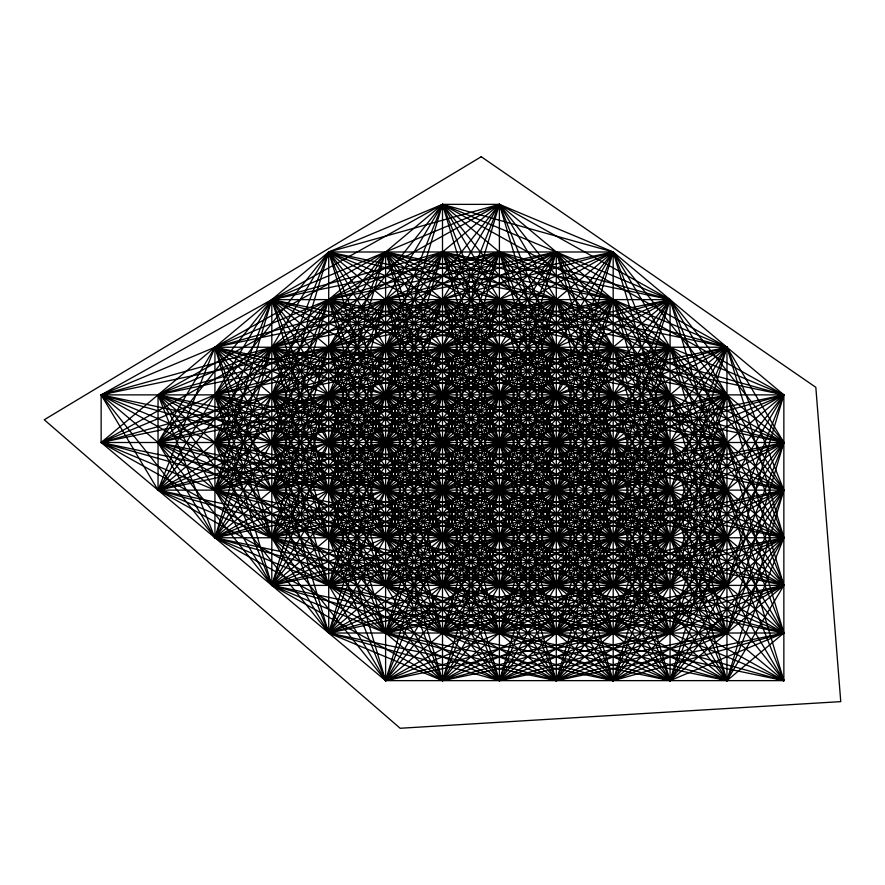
<?xml version="1.0" encoding="UTF-8"?>
<svg xmlns="http://www.w3.org/2000/svg" width="885" height="885" viewBox="0 0 885 885"><rect width="100%" height="100%" fill="white"/><g stroke="black" fill="none" stroke-linecap="round" stroke-linejoin="round"><path stroke-width="1.33" d="M271.817 394.876L726.961 490.124L385.606 585.383L328.711 394.876L670.067 490.124L442.5 537.759L385.606 347.241L613.183 394.876L499.394 680.631L328.711 251.993L670.067 680.631L556.289 299.617L214.933 442.5L726.961 585.383L271.817 394.876L783.856 537.759L442.5 680.631L271.817 394.876L783.856 680.631L442.5 251.993L328.711 633.007L670.067 442.5L328.711 251.993L556.289 633.007L670.067 490.124L214.933 394.876L442.5 680.631L783.856 394.876L442.5 299.617L556.289 585.383L670.067 299.617L271.817 299.617L499.394 680.631L670.067 394.876L214.933 490.124L271.817 299.617L499.394 204.369L613.183 251.993L783.856 394.876L783.856 680.631L385.606 680.631L101.144 442.5L101.144 394.876L442.5 204.369L499.394 204.369L670.067 299.617L783.856 442.5L726.961 633.007L613.183 680.631L385.606 633.007L214.933 537.759L101.144 394.876L442.5 251.993L670.067 299.617L783.856 490.124L726.961 680.631L271.817 585.383L158.039 442.5L214.933 347.241L385.606 251.993L613.183 299.617L726.961 442.5L783.856 633.007L726.961 680.631L214.933 537.759L158.039 442.5L271.817 299.617L442.5 251.993L613.183 299.617L783.856 585.383L726.961 680.631L158.039 442.5L442.5 204.369L613.183 251.993L726.961 394.876L783.856 537.759L726.961 680.631L214.933 394.876L328.711 251.993L442.5 204.369L670.067 299.617L783.856 585.383L670.067 680.631L442.5 633.007L101.144 442.5L328.711 251.993L499.394 204.369L783.856 442.5L726.961 585.383L556.289 680.631L328.711 633.007L214.933 490.124L271.817 347.241L499.394 299.617L726.961 347.241L783.856 442.5L670.067 633.007L499.394 680.631L328.711 633.007L214.933 442.5L271.817 299.617L499.394 251.993L670.067 299.617L783.856 680.631L328.711 585.383L214.933 442.5L328.711 251.993L613.183 251.993L783.856 537.759L726.961 633.007L556.289 680.631L385.606 633.007L271.817 490.124L328.711 299.617L499.394 251.993L726.961 347.241L783.856 490.124L726.961 633.007L499.394 680.631L271.817 585.383L158.039 394.876L499.394 204.369L726.961 490.124L670.067 680.631L328.711 585.383L271.817 442.5L328.711 251.993L556.289 299.617L726.961 394.876L783.856 585.383L613.183 680.631L271.817 585.383L214.933 442.5L328.711 299.617L556.289 251.993L726.961 347.241L783.856 537.759L670.067 680.631L101.144 442.5L442.5 251.993L783.856 394.876L726.961 585.383L499.394 680.631L158.039 490.124L101.144 394.876L613.183 251.993L783.856 680.631L271.817 537.759L214.933 394.876L385.606 299.617L613.183 251.993L726.961 633.007L271.817 537.759L214.933 347.241L556.289 251.993L783.856 537.759L613.183 680.631L158.039 490.124L158.039 394.876L499.394 251.993L670.067 347.241L783.856 490.124L670.067 680.631L158.039 394.876L499.394 299.617L670.067 394.876L726.961 585.383L385.606 680.631L158.039 394.876L613.183 299.617L726.961 585.383L499.394 633.007L158.039 442.5L499.394 251.993L726.961 537.759L613.183 680.631L101.144 394.876L556.289 299.617L783.856 585.383L556.289 680.631L214.933 537.759L158.039 394.876L613.183 490.124L385.606 537.759L328.711 347.241L783.856 442.5L670.067 585.383L499.394 680.631L158.039 394.876L670.067 537.759L726.961 347.241L385.606 251.993L271.817 394.876L328.711 585.383L783.856 490.124L442.5 204.369L214.933 490.124L556.289 680.631L783.856 633.007L670.067 347.241L328.711 251.993L214.933 537.759L670.067 633.007L783.856 490.124L442.5 299.617L214.933 347.241L158.039 490.124L670.067 633.007L726.961 490.124L385.606 299.617L271.817 442.5L328.711 633.007L442.5 680.631L670.067 633.007L726.961 442.5L385.606 251.993L214.933 537.759L783.856 537.759L442.5 251.993L214.933 537.759L670.067 442.5L613.183 633.007L385.606 680.631L214.933 394.876L556.289 299.617L670.067 585.383L499.394 633.007L271.817 347.241L158.039 490.124L613.183 585.383L726.961 442.5L385.606 299.617L271.817 585.383L442.5 680.631L783.856 585.383L385.606 251.993L271.817 537.759L726.961 442.5L670.067 585.383L442.5 633.007L214.933 347.241L726.961 347.241L726.961 680.631L271.817 299.617L158.039 490.124L783.856 490.124L556.289 680.631L214.933 394.876L670.067 299.617L670.067 680.631L783.856 633.007L556.289 251.993L101.144 442.5L783.856 633.007L442.5 204.369L271.817 490.124L726.961 585.383L499.394 299.617L158.039 490.124L613.183 394.876L670.067 585.383L214.933 490.124L328.711 299.617L783.856 394.876L670.067 680.631L271.817 347.241L214.933 537.759L726.961 394.876L670.067 585.383L158.039 442.5L613.183 251.993L613.183 680.631L783.856 633.007L328.711 251.993L328.711 633.007L783.856 633.007L271.817 347.241L328.711 537.759L783.856 633.007L214.933 394.876L271.817 585.383L783.856 585.383L271.817 299.617L271.817 585.383L726.961 490.124L613.183 633.007L385.606 585.383L271.817 442.5L328.711 299.617L670.067 394.876L613.183 585.383L385.606 633.007L214.933 347.241L670.067 442.5L613.183 585.383L385.606 299.617L328.711 490.124L783.856 394.876L613.183 680.631L214.933 347.241L214.933 537.759L670.067 347.241L726.961 537.759L556.289 633.007L214.933 442.5L556.289 251.993L726.961 680.631L385.606 251.993L328.711 442.5L385.606 633.007L726.961 537.759L385.606 347.241L328.711 537.759L783.856 442.5L442.5 251.993L271.817 537.759L783.856 394.876L442.5 204.369L328.711 490.124L670.067 394.876L556.289 680.631L328.711 394.876L271.817 585.383L783.856 442.5L328.711 251.993L442.5 633.007L783.856 537.759L442.5 347.241L328.711 490.124L670.067 299.617L556.289 680.631L328.711 299.617L783.856 490.124L442.5 680.631L101.144 394.876L783.856 394.876L556.289 680.631L385.606 251.993L726.961 394.876L613.183 680.631L385.606 394.876L613.183 442.5L556.289 633.007L783.856 585.383L214.933 347.241L328.711 633.007L783.856 537.759L328.711 347.241L271.817 490.124L726.961 394.876L556.289 680.631L442.5 299.617L271.817 394.876L385.606 680.631L726.961 537.759L271.817 347.241L385.606 633.007L726.961 490.124L271.817 299.617L385.606 680.631L726.961 490.124L214.933 347.241L726.961 633.007L613.183 347.241L385.606 299.617L499.394 680.631L783.856 442.5L271.817 299.617L385.606 585.383L613.183 537.759L670.067 347.241L442.5 299.617L328.711 442.5L442.5 585.383L670.067 537.759L613.183 347.241L158.039 442.5L613.183 537.759L556.289 347.241L101.144 442.5L783.856 585.383L101.144 394.876L783.856 680.631L499.394 204.369L158.039 490.124L670.067 347.241L556.289 633.007L328.711 347.241L271.817 537.759L726.961 347.241L613.183 633.007L271.817 442.5L613.183 251.993L499.394 633.007L328.711 347.241L670.067 442.5L556.289 585.383L328.711 299.617L670.067 490.124L613.183 680.631L385.606 299.617L726.961 394.876L499.394 680.631L271.817 394.876L499.394 347.241L726.961 633.007L214.933 490.124L499.394 251.993L726.961 633.007L158.039 394.876M783.856 680.631L328.711 299.617L442.5 585.383L783.856 394.876L328.711 585.383L442.5 299.617L670.067 680.631L499.394 251.993L385.606 633.007L726.961 442.5L385.606 347.241L613.183 633.007L726.961 442.5L271.817 347.241L442.5 633.007L783.856 442.5L101.144 442.5L613.183 299.617L726.961 680.631L442.5 204.369L328.711 585.383L670.067 490.124L499.394 585.383L271.817 299.617L726.961 394.876L385.606 680.631L385.606 251.993L613.183 633.007L783.856 537.759L101.144 394.876M385.606 299.617L499.394 585.383L726.961 537.759L271.817 442.5L613.183 347.241L556.289 537.759L499.394 347.241L328.711 442.5L670.067 633.007L499.394 204.369L385.606 585.383L726.961 442.5L385.606 537.759L442.5 347.241L670.067 394.876L442.5 680.631L328.711 394.876L783.856 490.124L442.5 633.007L328.711 347.241L670.067 537.759L499.394 633.007L385.606 347.241M613.183 442.5L442.5 537.759L499.394 347.241L385.606 490.124L613.183 442.5L499.394 585.383L442.5 394.876M271.817 347.241L783.856 490.124L442.5 585.383L499.394 394.876M158.039 490.124L613.183 299.617L499.394 680.631L499.394 204.369L271.817 490.124L613.183 394.876L385.606 680.631L499.394 299.617L328.711 585.383L670.067 394.876L328.711 537.759L556.289 251.993L670.067 633.007L442.5 347.241L499.394 537.759L556.289 347.241L214.933 537.759L556.289 251.993L442.5 633.007L670.067 347.241L214.933 442.5L670.067 537.759L328.711 633.007L499.394 204.369L613.183 585.383L499.394 299.617L271.817 585.383L726.961 394.876L385.606 585.383L499.394 299.617L613.183 680.631L442.5 251.993L328.711 537.759L670.067 442.5M328.711 299.617L442.5 680.631L556.289 299.617L214.933 490.124L726.961 347.241L556.289 633.007L442.5 347.241M385.606 251.993L499.394 633.007L726.961 347.241L385.606 537.759L499.394 251.993L613.183 633.007L442.5 204.369L442.5 680.631L670.067 299.617L158.039 442.5M499.394 347.241L385.606 633.007L726.961 347.241L271.817 442.5M556.289 680.631L556.289 251.993L385.606 680.631L613.183 299.617L271.817 490.124L613.183 347.241L499.394 633.007L670.067 347.241L328.711 537.759L499.394 251.993L271.817 537.759L613.183 347.241L442.5 633.007L556.289 347.241L214.933 442.5M726.961 585.383L385.606 394.876L442.5 585.383L556.289 299.617L328.711 585.383L670.067 299.617L214.933 490.124M442.5 680.631L613.183 251.993L271.817 537.759M499.394 204.369L271.817 585.383L613.183 299.617L499.394 585.383L556.289 394.876L328.711 442.5M556.289 251.993L328.711 633.007L783.856 442.5M556.289 299.617L385.606 585.383L613.183 299.617M385.606 537.759L613.183 251.993L385.606 633.007L613.183 347.241M556.289 347.241L328.711 633.007L670.067 347.241M442.5 537.759L556.289 394.876L385.606 490.124L442.5 299.617L670.067 585.383L328.711 394.876M442.5 585.383L670.067 299.617M271.817 585.383L613.183 394.876L556.289 585.383L442.5 204.369M214.933 394.876L726.961 537.759M670.067 633.007L442.5 251.993L556.289 633.007M481.241 156.733L44.25 419.755L400.142 728.267L840.75 701.628L815.826 387.32L481.241 156.733"/></g></svg>
